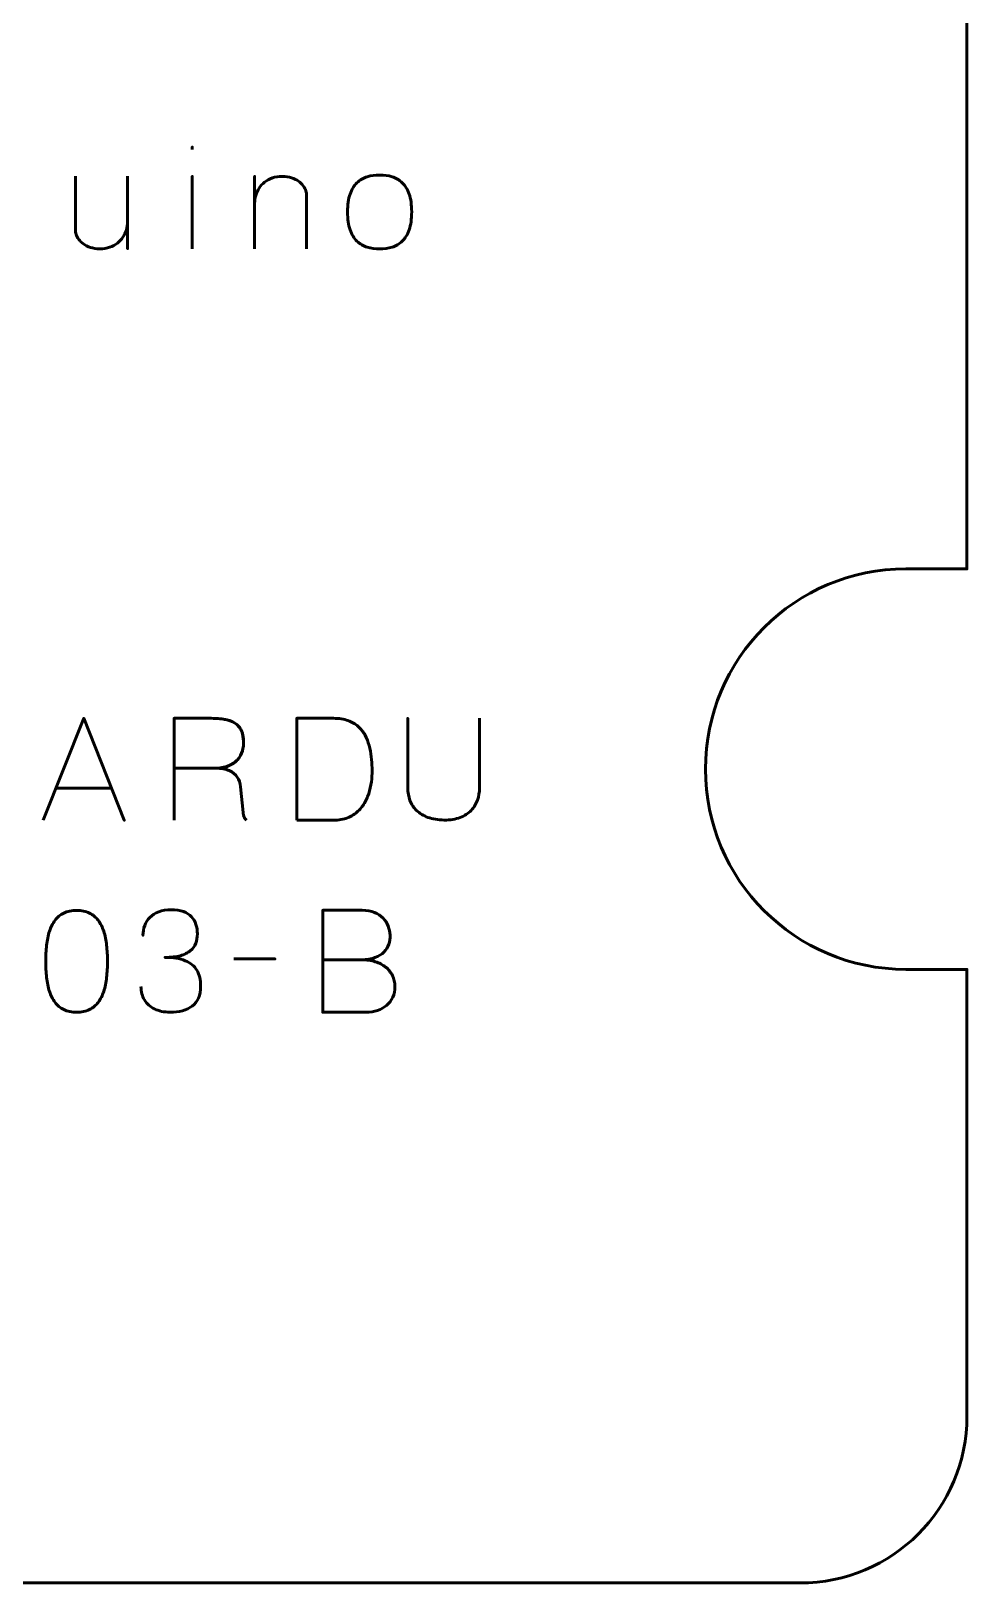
# Model space of a CAD drawing. Header units: centimetres. Extents: x -13.2 to -7.8, y -19.5 to -0.2.
# Drawn here: x -10.652 to -7.85, y -19.5 to -14.85 of the extents above; entities that cross this region are included whole.
import ezdxf

# ---------------------------------------------------------------- set-up
doc = ezdxf.new("R2010")
doc.units = ezdxf.units.CM
doc.header["$MEASUREMENT"] = 0
doc.layers.add('Layer 1', color=7, linetype='Continuous')

msp = doc.modelspace()

# ---------------------------------------------------------------- linework, layer by layer
at = {"layer": 'Layer 1', "lineweight": 53}
msp.add_open_spline([(-13.15003, -18.99995), (-13.15003, -18.99995), (-13.15003, -17.55), (-13.15003, -17.55), (-13.15003, -17.55), (-13.15003, -17.55), (-12.91251, -17.55), (-12.91251, -17.55), (-12.91251, -17.55), (-12.58119, -17.55), (-12.31251, -17.28131), (-12.31251, -16.95), (-12.31251, -16.95), (-12.31251, -16.61869), (-12.58119, -16.35), (-12.91251, -16.35), (-12.91251, -16.35), (-12.91251, -16.35), (-13.15003, -16.35), (-13.15003, -16.35), (-13.15003, -16.35), (-13.15003, -16.35), (-13.15003, -10.70005), (-13.15003, -10.70005), (-13.15003, -10.70005), (-13.15003, -10.42305), (-12.92694, -10.19995), (-12.64994, -10.19995), (-12.64994, -10.19995), (-12.64994, -10.19995), (-8.35008, -10.19995), (-8.35008, -10.19995), (-8.35008, -10.19995), (-8.07294, -10.19995), (-7.84998, -10.42305), (-7.84998, -10.70005), (-7.84998, -10.70005), (-7.84998, -10.70005), (-7.84998, -10.84998), (-7.84998, -10.84998), (-7.84998, -10.84998), (-7.84998, -10.84998), (-8.20001, -10.84998), (-8.20001, -10.84998), (-8.20001, -10.84998), (-8.20001, -10.84998), (-8.20001, -10.84998), (-8.20001, -10.84998), (-8.20001, -10.84998), (-8.20001, -10.68435), (-8.33434, -10.54998), (-8.5, -10.54998), (-8.5, -10.54998), (-8.66563, -10.54998), (-8.8, -10.68435), (-8.8, -10.84998), (-8.8, -10.84998), (-8.8, -10.84998), (-8.8, -11.28878), (-8.8, -11.28878), (-8.8, -11.28878), (-9.02646, -11.37459), (-9.18751, -11.59351), (-9.18751, -11.85), (-9.18751, -11.85), (-9.18751, -12.18131), (-8.91883, -12.45), (-8.58751, -12.45), (-8.58751, -12.45), (-8.58751, -12.45), (-7.84998, -12.45), (-7.84998, -12.45), (-7.84998, -12.45), (-7.84998, -12.45), (-7.84998, -16.4615), (-7.84998, -16.4615), (-7.84998, -16.4615), (-7.84998, -16.4615), (-8.03301, -16.4615), (-8.03301, -16.4615), (-8.03301, -16.4615), (-8.36433, -16.4615), (-8.63301, -16.73019), (-8.63301, -17.0615), (-8.63301, -17.0615), (-8.63301, -17.39281), (-8.36433, -17.6615), (-8.03301, -17.6615), (-8.03301, -17.6615), (-8.03301, -17.6615), (-7.84998, -17.6615), (-7.84998, -17.6615), (-7.84998, -17.6615), (-7.84998, -17.6615), (-7.84998, -18.99995), (-7.84998, -18.99995), (-7.84998, -18.99995), (-7.84998, -19.27695), (-8.07294, -19.50005), (-8.35008, -19.50005), (-8.35008, -19.50005), (-8.35008, -19.50005), (-12.64994, -19.50005), (-12.64994, -19.50005), (-12.64994, -19.50005), (-12.92694, -19.50005), (-13.15003, -19.27695), (-13.15003, -18.99995)], degree=3, knots=[0, 0, 0, 0, 0.037037, 0.037037, 0.037037, 0.037037, 0.0740741, 0.0740741, 0.0740741, 0.0740741, 0.1111111, 0.1111111, 0.1111111, 0.1111111, 0.1481481, 0.1481481, 0.1481481, 0.1481481, 0.1851852, 0.1851852, 0.1851852, 0.1851852, 0.2222222, 0.2222222, 0.2222222, 0.2222222, 0.2592593, 0.2592593, 0.2592593, 0.2592593, 0.2962963, 0.2962963, 0.2962963, 0.2962963, 0.3333333, 0.3333333, 0.3333333, 0.3333333, 0.3703704, 0.3703704, 0.3703704, 0.3703704, 0.4074074, 0.4074074, 0.4074074, 0.4074074, 0.4444444, 0.4444444, 0.4444444, 0.4444444, 0.4814815, 0.4814815, 0.4814815, 0.4814815, 0.5185185, 0.5185185, 0.5185185, 0.5185185, 0.5555556, 0.5555556, 0.5555556, 0.5555556, 0.5925926, 0.5925926, 0.5925926, 0.5925926, 0.6296296, 0.6296296, 0.6296296, 0.6296296, 0.6666667, 0.6666667, 0.6666667, 0.6666667, 0.7037037, 0.7037037, 0.7037037, 0.7037037, 0.7407407, 0.7407407, 0.7407407, 0.7407407, 0.7777778, 0.7777778, 0.7777778, 0.7777778, 0.8148148, 0.8148148, 0.8148148, 0.8148148, 0.8518519, 0.8518519, 0.8518519, 0.8518519, 0.8888889, 0.8888889, 0.8888889, 0.8888889, 0.9259259, 0.9259259, 0.9259259, 0.9259259, 0.962963, 0.962963, 0.962963, 0.962963, 1, 1, 1, 1], dxfattribs=at)
at = {"layer": 'Layer 1', "color": 30, "lineweight": 53}
for points, knots in [([(-10.16961, -15.20484), (-10.16961, -15.20484), (-10.16961, -15.19722), (-10.16961, -15.19722), (-10.16961, -15.19722), (-10.16961, -15.19722), (-10.16961, -15.20484), (-10.16961, -15.20484)], [0, 0, 0, 0, 0.5, 0.5, 0.5, 0.5, 1, 1, 1, 1]), ([(-10.5197, -15.28485), (-10.5197, -15.28492), (-10.5197, -15.28696), (-10.5197, -15.29098), (-10.5197, -15.29098), (-10.5197, -15.295), (-10.5197, -15.30044), (-10.5197, -15.30728), (-10.5197, -15.30728), (-10.5197, -15.3142), (-10.5197, -15.32203), (-10.5197, -15.33078), (-10.5197, -15.33078), (-10.5197, -15.33945), (-10.5197, -15.34863), (-10.5197, -15.35815), (-10.5197, -15.35815), (-10.5197, -15.36775), (-10.5197, -15.3772), (-10.5197, -15.38651), (-10.5197, -15.38651), (-10.5197, -15.3959), (-10.5197, -15.40465), (-10.5197, -15.41269), (-10.5197, -15.41269), (-10.5197, -15.4208), (-10.5197, -15.42779), (-10.5197, -15.43365), (-10.5197, -15.43365), (-10.5197, -15.43943), (-10.5197, -15.44359), (-10.5197, -15.44613), (-10.5197, -15.44613), (-10.5197, -15.45008), (-10.51892, -15.45453), (-10.51723, -15.4594), (-10.51723, -15.4594), (-10.51561, -15.46434), (-10.513, -15.46928), (-10.5094, -15.47421), (-10.5094, -15.47421), (-10.5058, -15.47922), (-10.50122, -15.48381), (-10.4955, -15.48804), (-10.4955, -15.48804), (-10.48971, -15.49228), (-10.4828, -15.49566), (-10.47476, -15.49827), (-10.47476, -15.49827), (-10.46664, -15.50088), (-10.45719, -15.5023), (-10.44646, -15.50244), (-10.44646, -15.50244), (-10.4356, -15.50244), (-10.42579, -15.50096), (-10.41704, -15.49799), (-10.41704, -15.49799), (-10.40822, -15.49496), (-10.40053, -15.4908), (-10.39383, -15.4855), (-10.39383, -15.4855), (-10.3872, -15.48021), (-10.38162, -15.47414), (-10.37711, -15.46723), (-10.37711, -15.46723), (-10.37259, -15.46039), (-10.36921, -15.45312), (-10.36695, -15.44536), (-10.36695, -15.44536), (-10.36462, -15.43767), (-10.36349, -15.42984), (-10.36349, -15.422), (-10.36349, -15.422), (-10.36349, -15.42984), (-10.36462, -15.43767), (-10.36695, -15.44536), (-10.36695, -15.44536), (-10.36921, -15.45312), (-10.37259, -15.46039), (-10.37711, -15.46723), (-10.37711, -15.46723), (-10.38162, -15.47414), (-10.3872, -15.48021), (-10.39383, -15.4855), (-10.39383, -15.4855), (-10.40053, -15.4908), (-10.40822, -15.49496), (-10.41704, -15.49799), (-10.41704, -15.49799), (-10.42579, -15.50096), (-10.4356, -15.50244), (-10.44646, -15.50244), (-10.44646, -15.50244), (-10.45719, -15.5023), (-10.46664, -15.50088), (-10.47476, -15.49827), (-10.47476, -15.49827), (-10.4828, -15.49566), (-10.48971, -15.49228), (-10.4955, -15.48804), (-10.4955, -15.48804), (-10.50122, -15.48381), (-10.5058, -15.47922), (-10.5094, -15.47421), (-10.5094, -15.47421), (-10.513, -15.46928), (-10.51561, -15.46434), (-10.51723, -15.4594), (-10.51723, -15.4594), (-10.51892, -15.45453), (-10.5197, -15.45008), (-10.5197, -15.44613), (-10.5197, -15.44613), (-10.5197, -15.44359), (-10.5197, -15.43943), (-10.5197, -15.43365), (-10.5197, -15.43365), (-10.5197, -15.42779), (-10.5197, -15.4208), (-10.5197, -15.41269), (-10.5197, -15.41269), (-10.5197, -15.40465), (-10.5197, -15.3959), (-10.5197, -15.38651), (-10.5197, -15.38651), (-10.5197, -15.3772), (-10.5197, -15.36775), (-10.5197, -15.35815), (-10.5197, -15.35815), (-10.5197, -15.34863), (-10.5197, -15.33945), (-10.5197, -15.33078), (-10.5197, -15.33078), (-10.5197, -15.32203), (-10.5197, -15.3142), (-10.5197, -15.30728), (-10.5197, -15.30728), (-10.5197, -15.30044), (-10.5197, -15.295), (-10.5197, -15.29098), (-10.5197, -15.29098), (-10.5197, -15.28696), (-10.5197, -15.28492), (-10.5197, -15.28485)], [0, 0, 0, 0, 0.0277778, 0.0277778, 0.0277778, 0.0277778, 0.0555556, 0.0555556, 0.0555556, 0.0555556, 0.0833333, 0.0833333, 0.0833333, 0.0833333, 0.1111111, 0.1111111, 0.1111111, 0.1111111, 0.1388889, 0.1388889, 0.1388889, 0.1388889, 0.1666667, 0.1666667, 0.1666667, 0.1666667, 0.1944444, 0.1944444, 0.1944444, 0.1944444, 0.2222222, 0.2222222, 0.2222222, 0.2222222, 0.25, 0.25, 0.25, 0.25, 0.2777778, 0.2777778, 0.2777778, 0.2777778, 0.3055556, 0.3055556, 0.3055556, 0.3055556, 0.3333333, 0.3333333, 0.3333333, 0.3333333, 0.3611111, 0.3611111, 0.3611111, 0.3611111, 0.3888889, 0.3888889, 0.3888889, 0.3888889, 0.4166667, 0.4166667, 0.4166667, 0.4166667, 0.4444444, 0.4444444, 0.4444444, 0.4444444, 0.4722222, 0.4722222, 0.4722222, 0.4722222, 0.5, 0.5, 0.5, 0.5, 0.5277778, 0.5277778, 0.5277778, 0.5277778, 0.5555556, 0.5555556, 0.5555556, 0.5555556, 0.5833333, 0.5833333, 0.5833333, 0.5833333, 0.6111111, 0.6111111, 0.6111111, 0.6111111, 0.6388889, 0.6388889, 0.6388889, 0.6388889, 0.6666667, 0.6666667, 0.6666667, 0.6666667, 0.6944444, 0.6944444, 0.6944444, 0.6944444, 0.7222222, 0.7222222, 0.7222222, 0.7222222, 0.75, 0.75, 0.75, 0.75, 0.7777778, 0.7777778, 0.7777778, 0.7777778, 0.8055556, 0.8055556, 0.8055556, 0.8055556, 0.8333333, 0.8333333, 0.8333333, 0.8333333, 0.8611111, 0.8611111, 0.8611111, 0.8611111, 0.8888889, 0.8888889, 0.8888889, 0.8888889, 0.9166667, 0.9166667, 0.9166667, 0.9166667, 0.9444444, 0.9444444, 0.9444444, 0.9444444, 0.9722222, 0.9722222, 0.9722222, 0.9722222, 1, 1, 1, 1]), ([(-10.36349, -15.28485), (-10.36349, -15.28485), (-10.36349, -15.50244), (-10.36349, -15.50244), (-10.36349, -15.50244), (-10.36349, -15.50244), (-10.36349, -15.28485), (-10.36349, -15.28485)], [0, 0, 0, 0, 0.5, 0.5, 0.5, 0.5, 1, 1, 1, 1]), ([(-10.16961, -15.50244), (-10.16961, -15.50244), (-10.16961, -15.28527), (-10.16961, -15.28527), (-10.16961, -15.28527), (-10.16961, -15.28534), (-10.16961, -15.28788), (-10.16961, -15.29275), (-10.16961, -15.29275), (-10.16961, -15.29762), (-10.16961, -15.30432), (-10.16961, -15.31278), (-10.16961, -15.31278), (-10.16961, -15.32125), (-10.16961, -15.33092), (-10.16961, -15.34178), (-10.16961, -15.34178), (-10.16961, -15.35265), (-10.16961, -15.36408), (-10.16961, -15.37614), (-10.16961, -15.37614), (-10.16961, -15.38814), (-10.16961, -15.4002), (-10.16961, -15.4122), (-10.16961, -15.4122), (-10.16961, -15.42426), (-10.16961, -15.43569), (-10.16961, -15.44649), (-10.16961, -15.44649), (-10.16961, -15.45735), (-10.16961, -15.46695), (-10.16961, -15.47534), (-10.16961, -15.47534), (-10.16961, -15.48381), (-10.16961, -15.49037), (-10.16961, -15.49524), (-10.16961, -15.49524), (-10.16961, -15.50004), (-10.16961, -15.50244), (-10.16961, -15.50244)], [0, 0, 0, 0, 0.1, 0.1, 0.1, 0.1, 0.2, 0.2, 0.2, 0.2, 0.3, 0.3, 0.3, 0.3, 0.4, 0.4, 0.4, 0.4, 0.5, 0.5, 0.5, 0.5, 0.6, 0.6, 0.6, 0.6, 0.7, 0.7, 0.7, 0.7, 0.8, 0.8, 0.8, 0.8, 0.9, 0.9, 0.9, 0.9, 1, 1, 1, 1]), ([(-9.82714, -15.50286), (-9.82714, -15.50279), (-9.82714, -15.50074), (-9.82714, -15.49672), (-9.82714, -15.49672), (-9.82714, -15.49277), (-9.82714, -15.48734), (-9.82714, -15.48049), (-9.82714, -15.48049), (-9.82714, -15.47358), (-9.82714, -15.46582), (-9.82714, -15.45707), (-9.82714, -15.45707), (-9.82714, -15.44839), (-9.82714, -15.43929), (-9.82714, -15.42969), (-9.82714, -15.42969), (-9.82714, -15.42017), (-9.82714, -15.41079), (-9.82714, -15.40147), (-9.82714, -15.40147), (-9.82714, -15.39216), (-9.82714, -15.38341), (-9.82714, -15.37537), (-9.82714, -15.37537), (-9.82714, -15.36725), (-9.82714, -15.36034), (-9.82714, -15.35448), (-9.82714, -15.35448), (-9.82714, -15.3487), (-9.82714, -15.34453), (-9.82714, -15.34199), (-9.82714, -15.34199), (-9.82714, -15.33804), (-9.82791, -15.3336), (-9.8296, -15.32873), (-9.8296, -15.32873), (-9.83123, -15.32379), (-9.83384, -15.31885), (-9.83744, -15.31391), (-9.83744, -15.31391), (-9.84103, -15.3089), (-9.84562, -15.30432), (-9.85134, -15.30008), (-9.85134, -15.30008), (-9.85712, -15.29585), (-9.86404, -15.29246), (-9.87208, -15.28985), (-9.87208, -15.28985), (-9.88019, -15.28724), (-9.88965, -15.28583), (-9.90037, -15.28569), (-9.90037, -15.28569), (-9.91124, -15.28569), (-9.92104, -15.28717), (-9.92979, -15.29014), (-9.92979, -15.29014), (-9.93854, -15.29317), (-9.94623, -15.29733), (-9.95286, -15.30262), (-9.95286, -15.30262), (-9.9595, -15.30792), (-9.965, -15.31398), (-9.96944, -15.3209), (-9.96944, -15.3209), (-9.97396, -15.32774), (-9.97728, -15.33501), (-9.97953, -15.34277), (-9.97953, -15.34277), (-9.98179, -15.35046), (-9.98292, -15.35829), (-9.98292, -15.36612), (-9.98292, -15.36612), (-9.98292, -15.35829), (-9.98179, -15.35046), (-9.97953, -15.34277), (-9.97953, -15.34277), (-9.97728, -15.33501), (-9.97396, -15.32774), (-9.96944, -15.3209), (-9.96944, -15.3209), (-9.965, -15.31398), (-9.9595, -15.30792), (-9.95286, -15.30262), (-9.95286, -15.30262), (-9.94623, -15.29733), (-9.93854, -15.29317), (-9.92979, -15.29014), (-9.92979, -15.29014), (-9.92104, -15.28717), (-9.91124, -15.28569), (-9.90037, -15.28569), (-9.90037, -15.28569), (-9.88965, -15.28583), (-9.88019, -15.28724), (-9.87208, -15.28985), (-9.87208, -15.28985), (-9.86404, -15.29246), (-9.85712, -15.29585), (-9.85134, -15.30008), (-9.85134, -15.30008), (-9.84562, -15.30432), (-9.84103, -15.3089), (-9.83744, -15.31391), (-9.83744, -15.31391), (-9.83384, -15.31885), (-9.83123, -15.32379), (-9.8296, -15.32873), (-9.8296, -15.32873), (-9.82791, -15.3336), (-9.82714, -15.33804), (-9.82714, -15.34199), (-9.82714, -15.34199), (-9.82714, -15.34453), (-9.82714, -15.3487), (-9.82714, -15.35448), (-9.82714, -15.35448), (-9.82714, -15.36034), (-9.82714, -15.36725), (-9.82714, -15.37537), (-9.82714, -15.37537), (-9.82714, -15.38341), (-9.82714, -15.39216), (-9.82714, -15.40147), (-9.82714, -15.40147), (-9.82714, -15.41079), (-9.82714, -15.42017), (-9.82714, -15.42969), (-9.82714, -15.42969), (-9.82714, -15.43929), (-9.82714, -15.44839), (-9.82714, -15.45707), (-9.82714, -15.45707), (-9.82714, -15.46582), (-9.82714, -15.47358), (-9.82714, -15.48049), (-9.82714, -15.48049), (-9.82714, -15.48734), (-9.82714, -15.49277), (-9.82714, -15.49672), (-9.82714, -15.49672), (-9.82714, -15.50074), (-9.82714, -15.50279), (-9.82714, -15.50286)], [0, 0, 0, 0, 0.0277778, 0.0277778, 0.0277778, 0.0277778, 0.0555556, 0.0555556, 0.0555556, 0.0555556, 0.0833333, 0.0833333, 0.0833333, 0.0833333, 0.1111111, 0.1111111, 0.1111111, 0.1111111, 0.1388889, 0.1388889, 0.1388889, 0.1388889, 0.1666667, 0.1666667, 0.1666667, 0.1666667, 0.1944444, 0.1944444, 0.1944444, 0.1944444, 0.2222222, 0.2222222, 0.2222222, 0.2222222, 0.25, 0.25, 0.25, 0.25, 0.2777778, 0.2777778, 0.2777778, 0.2777778, 0.3055556, 0.3055556, 0.3055556, 0.3055556, 0.3333333, 0.3333333, 0.3333333, 0.3333333, 0.3611111, 0.3611111, 0.3611111, 0.3611111, 0.3888889, 0.3888889, 0.3888889, 0.3888889, 0.4166667, 0.4166667, 0.4166667, 0.4166667, 0.4444444, 0.4444444, 0.4444444, 0.4444444, 0.4722222, 0.4722222, 0.4722222, 0.4722222, 0.5, 0.5, 0.5, 0.5, 0.5277778, 0.5277778, 0.5277778, 0.5277778, 0.5555556, 0.5555556, 0.5555556, 0.5555556, 0.5833333, 0.5833333, 0.5833333, 0.5833333, 0.6111111, 0.6111111, 0.6111111, 0.6111111, 0.6388889, 0.6388889, 0.6388889, 0.6388889, 0.6666667, 0.6666667, 0.6666667, 0.6666667, 0.6944444, 0.6944444, 0.6944444, 0.6944444, 0.7222222, 0.7222222, 0.7222222, 0.7222222, 0.75, 0.75, 0.75, 0.75, 0.7777778, 0.7777778, 0.7777778, 0.7777778, 0.8055556, 0.8055556, 0.8055556, 0.8055556, 0.8333333, 0.8333333, 0.8333333, 0.8333333, 0.8611111, 0.8611111, 0.8611111, 0.8611111, 0.8888889, 0.8888889, 0.8888889, 0.8888889, 0.9166667, 0.9166667, 0.9166667, 0.9166667, 0.9444444, 0.9444444, 0.9444444, 0.9444444, 0.9722222, 0.9722222, 0.9722222, 0.9722222, 1, 1, 1, 1]), ([(-9.98292, -15.50286), (-9.98292, -15.50286), (-9.98292, -15.28569), (-9.98292, -15.28569), (-9.98292, -15.28569), (-9.98292, -15.28569), (-9.98292, -15.50286), (-9.98292, -15.50286)], [0, 0, 0, 0, 0.5, 0.5, 0.5, 0.5, 1, 1, 1, 1]), ([(-9.60869, -15.50286), (-9.59536, -15.50293), (-9.58294, -15.50124), (-9.57137, -15.49764), (-9.57137, -15.49764), (-9.5598, -15.49404), (-9.54957, -15.48804), (-9.54082, -15.47965), (-9.54082, -15.47965), (-9.532, -15.47125), (-9.52516, -15.45989), (-9.52015, -15.4455), (-9.52015, -15.4455), (-9.51521, -15.43118), (-9.51267, -15.41333), (-9.5126, -15.39195), (-9.5126, -15.39195), (-9.51267, -15.37064), (-9.51521, -15.35286), (-9.52015, -15.33861), (-9.52015, -15.33861), (-9.52516, -15.32436), (-9.532, -15.313), (-9.54082, -15.3046), (-9.54082, -15.3046), (-9.54957, -15.29627), (-9.5598, -15.29028), (-9.57137, -15.28668), (-9.57137, -15.28668), (-9.58294, -15.28308), (-9.59536, -15.28139), (-9.60869, -15.28146), (-9.60869, -15.28146), (-9.62189, -15.28139), (-9.63431, -15.28308), (-9.64588, -15.28668), (-9.64588, -15.28668), (-9.65745, -15.29028), (-9.66761, -15.29627), (-9.67643, -15.3046), (-9.67643, -15.3046), (-9.68525, -15.313), (-9.69216, -15.32436), (-9.69717, -15.33861), (-9.69717, -15.33861), (-9.70218, -15.35286), (-9.70472, -15.37064), (-9.70479, -15.39195), (-9.70479, -15.39195), (-9.70472, -15.41333), (-9.70218, -15.43118), (-9.69717, -15.4455), (-9.69717, -15.4455), (-9.69216, -15.45989), (-9.68525, -15.47125), (-9.67643, -15.47965), (-9.67643, -15.47965), (-9.66761, -15.48804), (-9.65745, -15.49404), (-9.64588, -15.49764), (-9.64588, -15.49764), (-9.63431, -15.50124), (-9.62189, -15.50293), (-9.60869, -15.50286)], [0, 0, 0, 0, 0.0625, 0.0625, 0.0625, 0.0625, 0.125, 0.125, 0.125, 0.125, 0.1875, 0.1875, 0.1875, 0.1875, 0.25, 0.25, 0.25, 0.25, 0.3125, 0.3125, 0.3125, 0.3125, 0.375, 0.375, 0.375, 0.375, 0.4375, 0.4375, 0.4375, 0.4375, 0.5, 0.5, 0.5, 0.5, 0.5625, 0.5625, 0.5625, 0.5625, 0.625, 0.625, 0.625, 0.625, 0.6875, 0.6875, 0.6875, 0.6875, 0.75, 0.75, 0.75, 0.75, 0.8125, 0.8125, 0.8125, 0.8125, 0.875, 0.875, 0.875, 0.875, 0.9375, 0.9375, 0.9375, 0.9375, 1, 1, 1, 1]), ([(-9.60869, -15.50286), (-9.59536, -15.50293), (-9.58294, -15.50124), (-9.57137, -15.49764), (-9.57137, -15.49764), (-9.5598, -15.49404), (-9.54957, -15.48804), (-9.54082, -15.47965), (-9.54082, -15.47965), (-9.532, -15.47125), (-9.52516, -15.45989), (-9.52015, -15.4455), (-9.52015, -15.4455), (-9.51521, -15.43118), (-9.51267, -15.41333), (-9.5126, -15.39195), (-9.5126, -15.39195), (-9.51267, -15.37064), (-9.51521, -15.35286), (-9.52015, -15.33861), (-9.52015, -15.33861), (-9.52516, -15.32436), (-9.532, -15.313), (-9.54082, -15.3046), (-9.54082, -15.3046), (-9.54957, -15.29627), (-9.5598, -15.29028), (-9.57137, -15.28668), (-9.57137, -15.28668), (-9.58294, -15.28308), (-9.59536, -15.28139), (-9.60869, -15.28146), (-9.60869, -15.28146), (-9.62189, -15.28139), (-9.63431, -15.28308), (-9.64588, -15.28668), (-9.64588, -15.28668), (-9.65745, -15.29028), (-9.66761, -15.29627), (-9.67643, -15.3046), (-9.67643, -15.3046), (-9.68525, -15.313), (-9.69216, -15.32436), (-9.69717, -15.33861), (-9.69717, -15.33861), (-9.70218, -15.35286), (-9.70472, -15.37064), (-9.70479, -15.39195), (-9.70479, -15.39195), (-9.70472, -15.41333), (-9.70218, -15.43118), (-9.69717, -15.4455), (-9.69717, -15.4455), (-9.69216, -15.45989), (-9.68525, -15.47125), (-9.67643, -15.47965), (-9.67643, -15.47965), (-9.66761, -15.48804), (-9.65745, -15.49404), (-9.64588, -15.49764), (-9.64588, -15.49764), (-9.63431, -15.50124), (-9.62189, -15.50293), (-9.60869, -15.50286)], [0, 0, 0, 0, 0.0625, 0.0625, 0.0625, 0.0625, 0.125, 0.125, 0.125, 0.125, 0.1875, 0.1875, 0.1875, 0.1875, 0.25, 0.25, 0.25, 0.25, 0.3125, 0.3125, 0.3125, 0.3125, 0.375, 0.375, 0.375, 0.375, 0.4375, 0.4375, 0.4375, 0.4375, 0.5, 0.5, 0.5, 0.5, 0.5625, 0.5625, 0.5625, 0.5625, 0.625, 0.625, 0.625, 0.625, 0.6875, 0.6875, 0.6875, 0.6875, 0.75, 0.75, 0.75, 0.75, 0.8125, 0.8125, 0.8125, 0.8125, 0.875, 0.875, 0.875, 0.875, 0.9375, 0.9375, 0.9375, 0.9375, 1, 1, 1, 1]), ([(-10.6156, -17.21453), (-10.6156, -17.21453), (-10.49453, -16.90931), (-10.49453, -16.90931), (-10.49453, -16.90931), (-10.49453, -16.90931), (-10.37303, -17.21453), (-10.37303, -17.21453), (-10.37303, -17.21453), (-10.37303, -17.21453), (-10.49453, -16.90931), (-10.49453, -16.90931), (-10.49453, -16.90931), (-10.49453, -16.90931), (-10.6156, -17.21453), (-10.6156, -17.21453)], [0, 0, 0, 0, 0.25, 0.25, 0.25, 0.25, 0.5, 0.5, 0.5, 0.5, 0.75, 0.75, 0.75, 0.75, 1, 1, 1, 1]), ([(-10.22402, -17.21453), (-10.22402, -17.21453), (-10.22402, -16.90931), (-10.22402, -16.90931), (-10.22402, -16.90931), (-10.22402, -16.90931), (-10.11268, -16.90931), (-10.11268, -16.90931), (-10.11268, -16.90931), (-10.09716, -16.90931), (-10.0839, -16.91037), (-10.07296, -16.91241), (-10.07296, -16.91241), (-10.06196, -16.91446), (-10.05285, -16.91742), (-10.04566, -16.9213), (-10.04566, -16.9213), (-10.03846, -16.92518), (-10.03282, -16.92991), (-10.02865, -16.93548), (-10.02865, -16.93548), (-10.02442, -16.94099), (-10.02146, -16.94727), (-10.01955, -16.95425), (-10.01955, -16.95425), (-10.01765, -16.96124), (-10.01652, -16.96879), (-10.01617, -16.97704), (-10.01617, -16.97704), (-10.01567, -16.98741), (-10.0168, -16.99743), (-10.01948, -17.0071), (-10.01948, -17.0071), (-10.02223, -17.01683), (-10.02696, -17.02551), (-10.03366, -17.03327), (-10.03366, -17.03327), (-10.04044, -17.04104), (-10.04954, -17.04717), (-10.06111, -17.05176), (-10.06111, -17.05176), (-10.07268, -17.05628), (-10.087, -17.05867), (-10.10422, -17.05874), (-10.10422, -17.05874), (-10.10422, -17.05874), (-10.22402, -17.05874), (-10.22402, -17.05874), (-10.22402, -17.05874), (-10.22402, -17.05874), (-10.10422, -17.05874), (-10.10422, -17.05874), (-10.10422, -17.05874), (-10.08736, -17.05867), (-10.07317, -17.05628), (-10.06167, -17.05176), (-10.06167, -17.05176), (-10.05017, -17.04717), (-10.041, -17.04104), (-10.03416, -17.03327), (-10.03416, -17.03327), (-10.02731, -17.02551), (-10.02252, -17.01683), (-10.01969, -17.0071), (-10.01969, -17.0071), (-10.01687, -16.99743), (-10.01567, -16.98741), (-10.01617, -16.97704), (-10.01617, -16.97704), (-10.01659, -16.96674), (-10.01835, -16.95743), (-10.02146, -16.9491), (-10.02146, -16.9491), (-10.02449, -16.94085), (-10.02957, -16.93372), (-10.03663, -16.92779), (-10.03663, -16.92779), (-10.04368, -16.92187), (-10.05342, -16.91728), (-10.06577, -16.91411), (-10.06577, -16.91411), (-10.07811, -16.91093), (-10.09378, -16.90931), (-10.11268, -16.90931), (-10.11268, -16.90931), (-10.11268, -16.90931), (-10.22402, -16.90931), (-10.22402, -16.90931), (-10.22402, -16.90931), (-10.22402, -16.90931), (-10.22402, -17.21453), (-10.22402, -17.21453)], [0, 0, 0, 0, 0.0434783, 0.0434783, 0.0434783, 0.0434783, 0.0869565, 0.0869565, 0.0869565, 0.0869565, 0.1304348, 0.1304348, 0.1304348, 0.1304348, 0.173913, 0.173913, 0.173913, 0.173913, 0.2173913, 0.2173913, 0.2173913, 0.2173913, 0.2608696, 0.2608696, 0.2608696, 0.2608696, 0.3043478, 0.3043478, 0.3043478, 0.3043478, 0.3478261, 0.3478261, 0.3478261, 0.3478261, 0.3913043, 0.3913043, 0.3913043, 0.3913043, 0.4347826, 0.4347826, 0.4347826, 0.4347826, 0.4782609, 0.4782609, 0.4782609, 0.4782609, 0.5217391, 0.5217391, 0.5217391, 0.5217391, 0.5652174, 0.5652174, 0.5652174, 0.5652174, 0.6086957, 0.6086957, 0.6086957, 0.6086957, 0.6521739, 0.6521739, 0.6521739, 0.6521739, 0.6956522, 0.6956522, 0.6956522, 0.6956522, 0.7391304, 0.7391304, 0.7391304, 0.7391304, 0.7826087, 0.7826087, 0.7826087, 0.7826087, 0.826087, 0.826087, 0.826087, 0.826087, 0.8695652, 0.8695652, 0.8695652, 0.8695652, 0.9130435, 0.9130435, 0.9130435, 0.9130435, 0.9565217, 0.9565217, 0.9565217, 0.9565217, 1, 1, 1, 1]), ([(-9.85699, -17.21453), (-9.85699, -17.21453), (-9.85699, -16.90931), (-9.85699, -16.90931), (-9.85699, -16.90931), (-9.85699, -16.90931), (-9.74692, -16.90931), (-9.74692, -16.90931), (-9.74692, -16.90931), (-9.7302, -16.90938), (-9.71574, -16.91157), (-9.70353, -16.91587), (-9.70353, -16.91587), (-9.6914, -16.92017), (-9.6811, -16.9261), (-9.67277, -16.93358), (-9.67277, -16.93358), (-9.66438, -16.94113), (-9.6576, -16.94981), (-9.65231, -16.95954), (-9.65231, -16.95954), (-9.64702, -16.96935), (-9.64293, -16.97979), (-9.64003, -16.99087), (-9.64003, -16.99087), (-9.63714, -17.00188), (-9.6351, -17.0131), (-9.63383, -17.02445), (-9.63383, -17.02445), (-9.63256, -17.03581), (-9.63171, -17.04682), (-9.63136, -17.05747), (-9.63136, -17.05747), (-9.63086, -17.06813), (-9.63121, -17.07935), (-9.63234, -17.09113), (-9.63234, -17.09113), (-9.63347, -17.10291), (-9.63559, -17.11469), (-9.63876, -17.12641), (-9.63876, -17.12641), (-9.64187, -17.13812), (-9.64631, -17.14927), (-9.65203, -17.15978), (-9.65203, -17.15978), (-9.65767, -17.17036), (-9.66487, -17.17975), (-9.67348, -17.18793), (-9.67348, -17.18793), (-9.68216, -17.19612), (-9.69253, -17.20261), (-9.70466, -17.20733), (-9.70466, -17.20733), (-9.7168, -17.21206), (-9.73091, -17.21446), (-9.74692, -17.21453), (-9.74692, -17.21453), (-9.74692, -17.21453), (-9.85699, -17.21453), (-9.85699, -17.21453)], [0, 0, 0, 0, 0.0666667, 0.0666667, 0.0666667, 0.0666667, 0.1333333, 0.1333333, 0.1333333, 0.1333333, 0.2, 0.2, 0.2, 0.2, 0.2666667, 0.2666667, 0.2666667, 0.2666667, 0.3333333, 0.3333333, 0.3333333, 0.3333333, 0.4, 0.4, 0.4, 0.4, 0.4666667, 0.4666667, 0.4666667, 0.4666667, 0.5333333, 0.5333333, 0.5333333, 0.5333333, 0.6, 0.6, 0.6, 0.6, 0.6666667, 0.6666667, 0.6666667, 0.6666667, 0.7333333, 0.7333333, 0.7333333, 0.7333333, 0.8, 0.8, 0.8, 0.8, 0.8666667, 0.8666667, 0.8666667, 0.8666667, 0.9333333, 0.9333333, 0.9333333, 0.9333333, 1, 1, 1, 1]), ([(-9.85699, -17.21453), (-9.85699, -17.21453), (-9.85699, -16.90931), (-9.85699, -16.90931), (-9.85699, -16.90931), (-9.85699, -16.90931), (-9.74692, -16.90931), (-9.74692, -16.90931), (-9.74692, -16.90931), (-9.7302, -16.90938), (-9.71574, -16.91157), (-9.70353, -16.91587), (-9.70353, -16.91587), (-9.6914, -16.92017), (-9.6811, -16.9261), (-9.67277, -16.93358), (-9.67277, -16.93358), (-9.66438, -16.94113), (-9.6576, -16.94981), (-9.65231, -16.95954), (-9.65231, -16.95954), (-9.64702, -16.96935), (-9.64293, -16.97979), (-9.64003, -16.99087), (-9.64003, -16.99087), (-9.63714, -17.00188), (-9.6351, -17.0131), (-9.63383, -17.02445), (-9.63383, -17.02445), (-9.63256, -17.03581), (-9.63171, -17.04682), (-9.63136, -17.05747), (-9.63136, -17.05747), (-9.63086, -17.06813), (-9.63121, -17.07935), (-9.63234, -17.09113), (-9.63234, -17.09113), (-9.63347, -17.10291), (-9.63559, -17.11469), (-9.63876, -17.12641), (-9.63876, -17.12641), (-9.64187, -17.13812), (-9.64631, -17.14927), (-9.65203, -17.15978), (-9.65203, -17.15978), (-9.65767, -17.17036), (-9.66487, -17.17975), (-9.67348, -17.18793), (-9.67348, -17.18793), (-9.68216, -17.19612), (-9.69253, -17.20261), (-9.70466, -17.20733), (-9.70466, -17.20733), (-9.7168, -17.21206), (-9.73091, -17.21446), (-9.74692, -17.21453), (-9.74692, -17.21453), (-9.74692, -17.21453), (-9.85699, -17.21453), (-9.85699, -17.21453)], [0, 0, 0, 0, 0.0666667, 0.0666667, 0.0666667, 0.0666667, 0.1333333, 0.1333333, 0.1333333, 0.1333333, 0.2, 0.2, 0.2, 0.2, 0.2666667, 0.2666667, 0.2666667, 0.2666667, 0.3333333, 0.3333333, 0.3333333, 0.3333333, 0.4, 0.4, 0.4, 0.4, 0.4666667, 0.4666667, 0.4666667, 0.4666667, 0.5333333, 0.5333333, 0.5333333, 0.5333333, 0.6, 0.6, 0.6, 0.6, 0.6666667, 0.6666667, 0.6666667, 0.6666667, 0.7333333, 0.7333333, 0.7333333, 0.7333333, 0.8, 0.8, 0.8, 0.8, 0.8666667, 0.8666667, 0.8666667, 0.8666667, 0.9333333, 0.9333333, 0.9333333, 0.9333333, 1, 1, 1, 1]), ([(-9.30962, -16.90889), (-9.30962, -16.90896), (-9.30962, -16.91128), (-9.30962, -16.9158), (-9.30962, -16.9158), (-9.30962, -16.92025), (-9.30962, -16.92645), (-9.30962, -16.93436), (-9.30962, -16.93436), (-9.30962, -16.94226), (-9.30962, -16.95129), (-9.30962, -16.96152), (-9.30962, -16.96152), (-9.30962, -16.97175), (-9.30962, -16.98262), (-9.30962, -16.99419), (-9.30962, -16.99419), (-9.30962, -17.00576), (-9.30962, -17.0174), (-9.30962, -17.02925), (-9.30962, -17.02925), (-9.30962, -17.04104), (-9.30962, -17.05247), (-9.30962, -17.06354), (-9.30962, -17.06354), (-9.30962, -17.07462), (-9.30962, -17.08478), (-9.30962, -17.09402), (-9.30962, -17.09402), (-9.30962, -17.10334), (-9.30962, -17.11117), (-9.30962, -17.11759), (-9.30962, -17.11759), (-9.30962, -17.13043), (-9.3116, -17.14256), (-9.31569, -17.15413), (-9.31569, -17.15413), (-9.31978, -17.16571), (-9.32606, -17.17601), (-9.3346, -17.18504), (-9.3346, -17.18504), (-9.34314, -17.19407), (-9.35407, -17.2012), (-9.36748, -17.20635), (-9.36748, -17.20635), (-9.38088, -17.2115), (-9.39683, -17.21411), (-9.41545, -17.21411), (-9.41545, -17.21411), (-9.43408, -17.21368), (-9.45024, -17.211), (-9.46386, -17.20606), (-9.46386, -17.20606), (-9.47754, -17.20105), (-9.48883, -17.19421), (-9.49779, -17.18553), (-9.49779, -17.18553), (-9.50675, -17.17685), (-9.51338, -17.16669), (-9.51776, -17.15519), (-9.51776, -17.15519), (-9.52206, -17.14362), (-9.52425, -17.13113), (-9.52425, -17.11759), (-9.52425, -17.11759), (-9.52425, -17.11759), (-9.52425, -16.90889), (-9.52425, -16.90889), (-9.52425, -16.90889), (-9.52425, -16.90889), (-9.52425, -17.11759), (-9.52425, -17.11759), (-9.52425, -17.11759), (-9.52425, -17.13113), (-9.52206, -17.14362), (-9.51776, -17.15519), (-9.51776, -17.15519), (-9.51338, -17.16669), (-9.50675, -17.17685), (-9.49779, -17.18553), (-9.49779, -17.18553), (-9.48883, -17.19421), (-9.47754, -17.20105), (-9.46386, -17.20606), (-9.46386, -17.20606), (-9.45024, -17.211), (-9.43408, -17.21368), (-9.41545, -17.21411), (-9.41545, -17.21411), (-9.39683, -17.21411), (-9.38088, -17.2115), (-9.36748, -17.20635), (-9.36748, -17.20635), (-9.35407, -17.2012), (-9.34314, -17.19407), (-9.3346, -17.18504), (-9.3346, -17.18504), (-9.32606, -17.17601), (-9.31978, -17.16571), (-9.31569, -17.15413), (-9.31569, -17.15413), (-9.3116, -17.14256), (-9.30962, -17.13043), (-9.30962, -17.11759), (-9.30962, -17.11759), (-9.30962, -17.11117), (-9.30962, -17.10334), (-9.30962, -17.09402), (-9.30962, -17.09402), (-9.30962, -17.08478), (-9.30962, -17.07462), (-9.30962, -17.06354), (-9.30962, -17.06354), (-9.30962, -17.05247), (-9.30962, -17.04104), (-9.30962, -17.02925), (-9.30962, -17.02925), (-9.30962, -17.0174), (-9.30962, -17.00576), (-9.30962, -16.99419), (-9.30962, -16.99419), (-9.30962, -16.98262), (-9.30962, -16.97175), (-9.30962, -16.96152), (-9.30962, -16.96152), (-9.30962, -16.95129), (-9.30962, -16.94226), (-9.30962, -16.93436), (-9.30962, -16.93436), (-9.30962, -16.92645), (-9.30962, -16.92025), (-9.30962, -16.9158), (-9.30962, -16.9158), (-9.30962, -16.91128), (-9.30962, -16.90896), (-9.30962, -16.90889)], [0, 0, 0, 0, 0.0294118, 0.0294118, 0.0294118, 0.0294118, 0.0588235, 0.0588235, 0.0588235, 0.0588235, 0.0882353, 0.0882353, 0.0882353, 0.0882353, 0.1176471, 0.1176471, 0.1176471, 0.1176471, 0.1470588, 0.1470588, 0.1470588, 0.1470588, 0.1764706, 0.1764706, 0.1764706, 0.1764706, 0.2058824, 0.2058824, 0.2058824, 0.2058824, 0.2352941, 0.2352941, 0.2352941, 0.2352941, 0.2647059, 0.2647059, 0.2647059, 0.2647059, 0.2941176, 0.2941176, 0.2941176, 0.2941176, 0.3235294, 0.3235294, 0.3235294, 0.3235294, 0.3529412, 0.3529412, 0.3529412, 0.3529412, 0.3823529, 0.3823529, 0.3823529, 0.3823529, 0.4117647, 0.4117647, 0.4117647, 0.4117647, 0.4411765, 0.4411765, 0.4411765, 0.4411765, 0.4705882, 0.4705882, 0.4705882, 0.4705882, 0.5, 0.5, 0.5, 0.5, 0.5294118, 0.5294118, 0.5294118, 0.5294118, 0.5588235, 0.5588235, 0.5588235, 0.5588235, 0.5882353, 0.5882353, 0.5882353, 0.5882353, 0.6176471, 0.6176471, 0.6176471, 0.6176471, 0.6470588, 0.6470588, 0.6470588, 0.6470588, 0.6764706, 0.6764706, 0.6764706, 0.6764706, 0.7058824, 0.7058824, 0.7058824, 0.7058824, 0.7352941, 0.7352941, 0.7352941, 0.7352941, 0.7647059, 0.7647059, 0.7647059, 0.7647059, 0.7941176, 0.7941176, 0.7941176, 0.7941176, 0.8235294, 0.8235294, 0.8235294, 0.8235294, 0.8529412, 0.8529412, 0.8529412, 0.8529412, 0.8823529, 0.8823529, 0.8823529, 0.8823529, 0.9117647, 0.9117647, 0.9117647, 0.9117647, 0.9411765, 0.9411765, 0.9411765, 0.9411765, 0.9705882, 0.9705882, 0.9705882, 0.9705882, 1, 1, 1, 1]), ([(-10.00685, -17.21453), (-10.00967, -17.21248), (-10.01179, -17.21001), (-10.01334, -17.20712), (-10.01334, -17.20712), (-10.0149, -17.20423), (-10.01595, -17.20134), (-10.01659, -17.19851), (-10.01659, -17.19851), (-10.01715, -17.19576), (-10.01744, -17.19343), (-10.01744, -17.19167), (-10.01744, -17.19167), (-10.01744, -17.19167), (-10.02506, -17.11462), (-10.02506, -17.11462), (-10.02506, -17.11462), (-10.0259, -17.10355), (-10.02915, -17.09381), (-10.03472, -17.08548), (-10.03472, -17.08548), (-10.04037, -17.07709), (-10.04841, -17.0706), (-10.05899, -17.06587), (-10.05899, -17.06587), (-10.06951, -17.06121), (-10.08263, -17.05882), (-10.09829, -17.05874), (-10.09829, -17.05874), (-10.08263, -17.05882), (-10.06951, -17.06121), (-10.05899, -17.06587), (-10.05899, -17.06587), (-10.04841, -17.0706), (-10.04037, -17.07709), (-10.03472, -17.08548), (-10.03472, -17.08548), (-10.02915, -17.09381), (-10.0259, -17.10355), (-10.02506, -17.11462), (-10.02506, -17.11462), (-10.02506, -17.11462), (-10.01744, -17.19167), (-10.01744, -17.19167), (-10.01744, -17.19167), (-10.01744, -17.19343), (-10.01715, -17.19576), (-10.01659, -17.19851), (-10.01659, -17.19851), (-10.01595, -17.20134), (-10.0149, -17.20423), (-10.01334, -17.20712), (-10.01334, -17.20712), (-10.01179, -17.21001), (-10.00967, -17.21248), (-10.00685, -17.21453)], [0, 0, 0, 0, 0.0714286, 0.0714286, 0.0714286, 0.0714286, 0.1428571, 0.1428571, 0.1428571, 0.1428571, 0.2142857, 0.2142857, 0.2142857, 0.2142857, 0.2857143, 0.2857143, 0.2857143, 0.2857143, 0.3571429, 0.3571429, 0.3571429, 0.3571429, 0.4285714, 0.4285714, 0.4285714, 0.4285714, 0.5, 0.5, 0.5, 0.5, 0.5714286, 0.5714286, 0.5714286, 0.5714286, 0.6428571, 0.6428571, 0.6428571, 0.6428571, 0.7142857, 0.7142857, 0.7142857, 0.7142857, 0.7857143, 0.7857143, 0.7857143, 0.7857143, 0.8571429, 0.8571429, 0.8571429, 0.8571429, 0.9285714, 0.9285714, 0.9285714, 0.9285714, 1, 1, 1, 1]), ([(-10.5775, -17.11843), (-10.5775, -17.11843), (-10.41156, -17.11843), (-10.41156, -17.11843), (-10.41156, -17.11843), (-10.41156, -17.11843), (-10.5775, -17.11843), (-10.5775, -17.11843)], [0, 0, 0, 0, 0.5, 0.5, 0.5, 0.5, 1, 1, 1, 1]), ([(-10.32328, -17.71322), (-10.32321, -17.72846), (-10.31968, -17.74172), (-10.3127, -17.75322), (-10.3127, -17.75322), (-10.30571, -17.76465), (-10.29576, -17.77361), (-10.28278, -17.78003), (-10.28278, -17.78003), (-10.2698, -17.78645), (-10.25421, -17.7897), (-10.23607, -17.78984), (-10.23607, -17.78984), (-10.22246, -17.78984), (-10.21011, -17.78843), (-10.19889, -17.78547), (-10.19889, -17.78547), (-10.18774, -17.7825), (-10.17815, -17.77792), (-10.17003, -17.77164), (-10.17003, -17.77164), (-10.16192, -17.76536), (-10.15571, -17.75724), (-10.15127, -17.74737), (-10.15127, -17.74737), (-10.14689, -17.73742), (-10.14471, -17.72549), (-10.14464, -17.71152), (-10.14464, -17.71152), (-10.14456, -17.6929), (-10.14837, -17.67716), (-10.15592, -17.66439), (-10.15592, -17.66439), (-10.16347, -17.65162), (-10.17519, -17.64203), (-10.19092, -17.63547), (-10.19092, -17.63547), (-10.20665, -17.6289), (-10.22683, -17.62559), (-10.25131, -17.62559), (-10.25131, -17.62559), (-10.23304, -17.62566), (-10.21773, -17.62397), (-10.20524, -17.62051), (-10.20524, -17.62051), (-10.19282, -17.61705), (-10.18288, -17.61218), (-10.1754, -17.60583), (-10.1754, -17.60583), (-10.16792, -17.59955), (-10.16249, -17.59207), (-10.15924, -17.58347), (-10.15924, -17.58347), (-10.15592, -17.57493), (-10.1543, -17.56555), (-10.15437, -17.55532), (-10.15437, -17.55532), (-10.1543, -17.54508), (-10.15571, -17.53563), (-10.15853, -17.52688), (-10.15853, -17.52688), (-10.16129, -17.51813), (-10.1658, -17.51044), (-10.17194, -17.50388), (-10.17194, -17.50388), (-10.17808, -17.49732), (-10.18619, -17.49217), (-10.19614, -17.4885), (-10.19614, -17.4885), (-10.20616, -17.48483), (-10.21837, -17.483), (-10.23269, -17.48293), (-10.23269, -17.48293), (-10.24694, -17.483), (-10.25943, -17.48511), (-10.27001, -17.48921), (-10.27001, -17.48921), (-10.28067, -17.4933), (-10.28941, -17.49887), (-10.29647, -17.506), (-10.29647, -17.506), (-10.30345, -17.51312), (-10.30868, -17.52124), (-10.31213, -17.53041), (-10.31213, -17.53041), (-10.31566, -17.53958), (-10.31735, -17.54932), (-10.31735, -17.55955), (-10.31735, -17.55955), (-10.31735, -17.54932), (-10.31566, -17.53958), (-10.31213, -17.53041), (-10.31213, -17.53041), (-10.30868, -17.52124), (-10.30345, -17.51312), (-10.29647, -17.506), (-10.29647, -17.506), (-10.28941, -17.49887), (-10.28067, -17.4933), (-10.27001, -17.48921), (-10.27001, -17.48921), (-10.25943, -17.48511), (-10.24694, -17.483), (-10.23269, -17.48293), (-10.23269, -17.48293), (-10.21837, -17.483), (-10.20616, -17.48483), (-10.19614, -17.4885), (-10.19614, -17.4885), (-10.18619, -17.49217), (-10.17808, -17.49732), (-10.17194, -17.50388), (-10.17194, -17.50388), (-10.1658, -17.51044), (-10.16129, -17.51813), (-10.15853, -17.52688), (-10.15853, -17.52688), (-10.15571, -17.53563), (-10.1543, -17.54508), (-10.15437, -17.55532), (-10.15437, -17.55532), (-10.1543, -17.56555), (-10.15592, -17.57493), (-10.15924, -17.58347), (-10.15924, -17.58347), (-10.16249, -17.59207), (-10.16792, -17.59955), (-10.1754, -17.60583), (-10.1754, -17.60583), (-10.18288, -17.61218), (-10.19282, -17.61705), (-10.20524, -17.62051), (-10.20524, -17.62051), (-10.21773, -17.62397), (-10.23304, -17.62566), (-10.25131, -17.62559), (-10.25131, -17.62559), (-10.22683, -17.62559), (-10.20665, -17.6289), (-10.19092, -17.63547), (-10.19092, -17.63547), (-10.17519, -17.64203), (-10.16347, -17.65162), (-10.15592, -17.66439), (-10.15592, -17.66439), (-10.14837, -17.67716), (-10.14456, -17.6929), (-10.14464, -17.71152), (-10.14464, -17.71152), (-10.14471, -17.72549), (-10.14689, -17.73742), (-10.15127, -17.74737), (-10.15127, -17.74737), (-10.15571, -17.75724), (-10.16192, -17.76536), (-10.17003, -17.77164), (-10.17003, -17.77164), (-10.17815, -17.77792), (-10.18774, -17.7825), (-10.19889, -17.78547), (-10.19889, -17.78547), (-10.21011, -17.78843), (-10.22246, -17.78984), (-10.23607, -17.78984), (-10.23607, -17.78984), (-10.25421, -17.7897), (-10.2698, -17.78645), (-10.28278, -17.78003), (-10.28278, -17.78003), (-10.29576, -17.77361), (-10.30571, -17.76465), (-10.3127, -17.75322), (-10.3127, -17.75322), (-10.31968, -17.74172), (-10.32321, -17.72846), (-10.32328, -17.71322)], [0, 0, 0, 0, 0.0227273, 0.0227273, 0.0227273, 0.0227273, 0.0454545, 0.0454545, 0.0454545, 0.0454545, 0.0681818, 0.0681818, 0.0681818, 0.0681818, 0.0909091, 0.0909091, 0.0909091, 0.0909091, 0.1136364, 0.1136364, 0.1136364, 0.1136364, 0.1363636, 0.1363636, 0.1363636, 0.1363636, 0.1590909, 0.1590909, 0.1590909, 0.1590909, 0.1818182, 0.1818182, 0.1818182, 0.1818182, 0.2045455, 0.2045455, 0.2045455, 0.2045455, 0.2272727, 0.2272727, 0.2272727, 0.2272727, 0.25, 0.25, 0.25, 0.25, 0.2727273, 0.2727273, 0.2727273, 0.2727273, 0.2954545, 0.2954545, 0.2954545, 0.2954545, 0.3181818, 0.3181818, 0.3181818, 0.3181818, 0.3409091, 0.3409091, 0.3409091, 0.3409091, 0.3636364, 0.3636364, 0.3636364, 0.3636364, 0.3863636, 0.3863636, 0.3863636, 0.3863636, 0.4090909, 0.4090909, 0.4090909, 0.4090909, 0.4318182, 0.4318182, 0.4318182, 0.4318182, 0.4545455, 0.4545455, 0.4545455, 0.4545455, 0.4772727, 0.4772727, 0.4772727, 0.4772727, 0.5, 0.5, 0.5, 0.5, 0.5227273, 0.5227273, 0.5227273, 0.5227273, 0.5454545, 0.5454545, 0.5454545, 0.5454545, 0.5681818, 0.5681818, 0.5681818, 0.5681818, 0.5909091, 0.5909091, 0.5909091, 0.5909091, 0.6136364, 0.6136364, 0.6136364, 0.6136364, 0.6363636, 0.6363636, 0.6363636, 0.6363636, 0.6590909, 0.6590909, 0.6590909, 0.6590909, 0.6818182, 0.6818182, 0.6818182, 0.6818182, 0.7045455, 0.7045455, 0.7045455, 0.7045455, 0.7272727, 0.7272727, 0.7272727, 0.7272727, 0.75, 0.75, 0.75, 0.75, 0.7727273, 0.7727273, 0.7727273, 0.7727273, 0.7954545, 0.7954545, 0.7954545, 0.7954545, 0.8181818, 0.8181818, 0.8181818, 0.8181818, 0.8409091, 0.8409091, 0.8409091, 0.8409091, 0.8636364, 0.8636364, 0.8636364, 0.8636364, 0.8863636, 0.8863636, 0.8863636, 0.8863636, 0.9090909, 0.9090909, 0.9090909, 0.9090909, 0.9318182, 0.9318182, 0.9318182, 0.9318182, 0.9545455, 0.9545455, 0.9545455, 0.9545455, 0.9772727, 0.9772727, 0.9772727, 0.9772727, 1, 1, 1, 1]), ([(-10.51589, -17.78984), (-10.50108, -17.78977), (-10.48831, -17.78716), (-10.47765, -17.78208), (-10.47765, -17.78208), (-10.46707, -17.777), (-10.45825, -17.76973), (-10.4512, -17.76049), (-10.4512, -17.76049), (-10.44421, -17.75118), (-10.43871, -17.74017), (-10.43462, -17.72747), (-10.43462, -17.72747), (-10.43059, -17.71477), (-10.4277, -17.70087), (-10.42608, -17.68563), (-10.42608, -17.68563), (-10.42438, -17.67039), (-10.42354, -17.65437), (-10.42361, -17.63744), (-10.42361, -17.63744), (-10.42354, -17.62058), (-10.42438, -17.60456), (-10.42608, -17.58939), (-10.42608, -17.58939), (-10.4277, -17.57422), (-10.43059, -17.56025), (-10.43462, -17.54755), (-10.43462, -17.54755), (-10.43871, -17.53492), (-10.44421, -17.52392), (-10.4512, -17.51453), (-10.4512, -17.51453), (-10.45825, -17.50522), (-10.46707, -17.49795), (-10.47765, -17.49287), (-10.47765, -17.49287), (-10.48831, -17.48772), (-10.50108, -17.48511), (-10.51589, -17.48504), (-10.51589, -17.48504), (-10.53071, -17.48511), (-10.54348, -17.48772), (-10.55414, -17.49287), (-10.55414, -17.49287), (-10.56472, -17.49795), (-10.57354, -17.50522), (-10.58059, -17.51453), (-10.58059, -17.51453), (-10.58758, -17.52392), (-10.59308, -17.53492), (-10.59717, -17.54755), (-10.59717, -17.54755), (-10.6012, -17.56025), (-10.60409, -17.57422), (-10.60571, -17.58939), (-10.60571, -17.58939), (-10.6074, -17.60456), (-10.60825, -17.62058), (-10.60818, -17.63744), (-10.60818, -17.63744), (-10.60825, -17.65437), (-10.6074, -17.67039), (-10.60571, -17.68563), (-10.60571, -17.68563), (-10.60409, -17.70087), (-10.6012, -17.71477), (-10.59717, -17.72747), (-10.59717, -17.72747), (-10.59308, -17.74017), (-10.58758, -17.75118), (-10.58059, -17.76049), (-10.58059, -17.76049), (-10.57354, -17.76973), (-10.56472, -17.777), (-10.55414, -17.78208), (-10.55414, -17.78208), (-10.54348, -17.78716), (-10.53071, -17.78977), (-10.51589, -17.78984)], [0, 0, 0, 0, 0.05, 0.05, 0.05, 0.05, 0.1, 0.1, 0.1, 0.1, 0.15, 0.15, 0.15, 0.15, 0.2, 0.2, 0.2, 0.2, 0.25, 0.25, 0.25, 0.25, 0.3, 0.3, 0.3, 0.3, 0.35, 0.35, 0.35, 0.35, 0.4, 0.4, 0.4, 0.4, 0.45, 0.45, 0.45, 0.45, 0.5, 0.5, 0.5, 0.5, 0.55, 0.55, 0.55, 0.55, 0.6, 0.6, 0.6, 0.6, 0.65, 0.65, 0.65, 0.65, 0.7, 0.7, 0.7, 0.7, 0.75, 0.75, 0.75, 0.75, 0.8, 0.8, 0.8, 0.8, 0.85, 0.85, 0.85, 0.85, 0.9, 0.9, 0.9, 0.9, 0.95, 0.95, 0.95, 0.95, 1, 1, 1, 1]), ([(-10.51589, -17.78984), (-10.50108, -17.78977), (-10.48831, -17.78716), (-10.47765, -17.78208), (-10.47765, -17.78208), (-10.46707, -17.777), (-10.45825, -17.76973), (-10.4512, -17.76049), (-10.4512, -17.76049), (-10.44421, -17.75118), (-10.43871, -17.74017), (-10.43462, -17.72747), (-10.43462, -17.72747), (-10.43059, -17.71477), (-10.4277, -17.70087), (-10.42608, -17.68563), (-10.42608, -17.68563), (-10.42438, -17.67039), (-10.42354, -17.65437), (-10.42361, -17.63744), (-10.42361, -17.63744), (-10.42354, -17.62058), (-10.42438, -17.60456), (-10.42608, -17.58939), (-10.42608, -17.58939), (-10.4277, -17.57422), (-10.43059, -17.56025), (-10.43462, -17.54755), (-10.43462, -17.54755), (-10.43871, -17.53492), (-10.44421, -17.52392), (-10.4512, -17.51453), (-10.4512, -17.51453), (-10.45825, -17.50522), (-10.46707, -17.49795), (-10.47765, -17.49287), (-10.47765, -17.49287), (-10.48831, -17.48772), (-10.50108, -17.48511), (-10.51589, -17.48504), (-10.51589, -17.48504), (-10.53071, -17.48511), (-10.54348, -17.48772), (-10.55414, -17.49287), (-10.55414, -17.49287), (-10.56472, -17.49795), (-10.57354, -17.50522), (-10.58059, -17.51453), (-10.58059, -17.51453), (-10.58758, -17.52392), (-10.59308, -17.53492), (-10.59717, -17.54755), (-10.59717, -17.54755), (-10.6012, -17.56025), (-10.60409, -17.57422), (-10.60571, -17.58939), (-10.60571, -17.58939), (-10.6074, -17.60456), (-10.60825, -17.62058), (-10.60818, -17.63744), (-10.60818, -17.63744), (-10.60825, -17.65437), (-10.6074, -17.67039), (-10.60571, -17.68563), (-10.60571, -17.68563), (-10.60409, -17.70087), (-10.6012, -17.71477), (-10.59717, -17.72747), (-10.59717, -17.72747), (-10.59308, -17.74017), (-10.58758, -17.75118), (-10.58059, -17.76049), (-10.58059, -17.76049), (-10.57354, -17.76973), (-10.56472, -17.777), (-10.55414, -17.78208), (-10.55414, -17.78208), (-10.54348, -17.78716), (-10.53071, -17.78977), (-10.51589, -17.78984)], [0, 0, 0, 0, 0.05, 0.05, 0.05, 0.05, 0.1, 0.1, 0.1, 0.1, 0.15, 0.15, 0.15, 0.15, 0.2, 0.2, 0.2, 0.2, 0.25, 0.25, 0.25, 0.25, 0.3, 0.3, 0.3, 0.3, 0.35, 0.35, 0.35, 0.35, 0.4, 0.4, 0.4, 0.4, 0.45, 0.45, 0.45, 0.45, 0.5, 0.5, 0.5, 0.5, 0.55, 0.55, 0.55, 0.55, 0.6, 0.6, 0.6, 0.6, 0.65, 0.65, 0.65, 0.65, 0.7, 0.7, 0.7, 0.7, 0.75, 0.75, 0.75, 0.75, 0.8, 0.8, 0.8, 0.8, 0.85, 0.85, 0.85, 0.85, 0.9, 0.9, 0.9, 0.9, 0.95, 0.95, 0.95, 0.95, 1, 1, 1, 1]), ([(-9.77888, -17.63278), (-9.77888, -17.63278), (-9.66162, -17.63278), (-9.66162, -17.63278), (-9.66162, -17.63278), (-9.64638, -17.63271), (-9.6334, -17.6306), (-9.62246, -17.62643), (-9.62246, -17.62643), (-9.61159, -17.62234), (-9.60278, -17.61677), (-9.59593, -17.60978), (-9.59593, -17.60978), (-9.58909, -17.6028), (-9.58415, -17.5949), (-9.58104, -17.58615), (-9.58104, -17.58615), (-9.57801, -17.57747), (-9.5766, -17.56844), (-9.57695, -17.55913), (-9.57695, -17.55913), (-9.57738, -17.54981), (-9.57935, -17.54078), (-9.58288, -17.53196), (-9.58288, -17.53196), (-9.58634, -17.52314), (-9.59156, -17.51517), (-9.5984, -17.50804), (-9.5984, -17.50804), (-9.60524, -17.50092), (-9.61378, -17.49527), (-9.62415, -17.49111), (-9.62415, -17.49111), (-9.63453, -17.48688), (-9.64673, -17.48469), (-9.66077, -17.48462), (-9.66077, -17.48462), (-9.66077, -17.48462), (-9.77888, -17.48462), (-9.77888, -17.48462), (-9.77888, -17.48462), (-9.77888, -17.48462), (-9.77888, -17.78984), (-9.77888, -17.78984), (-9.77888, -17.78984), (-9.77888, -17.78984), (-9.64892, -17.78984), (-9.64892, -17.78984), (-9.64892, -17.78984), (-9.63678, -17.78984), (-9.62549, -17.78808), (-9.61505, -17.78462), (-9.61505, -17.78462), (-9.60461, -17.78109), (-9.59551, -17.77608), (-9.58761, -17.76938), (-9.58761, -17.76938), (-9.57977, -17.76275), (-9.57364, -17.7547), (-9.56926, -17.74518), (-9.56926, -17.74518), (-9.56489, -17.73565), (-9.56263, -17.72486), (-9.56256, -17.71279), (-9.56256, -17.71279), (-9.56284, -17.70066), (-9.56538, -17.68972), (-9.57025, -17.67992), (-9.57025, -17.67992), (-9.57512, -17.67011), (-9.58189, -17.66171), (-9.59064, -17.65466), (-9.59064, -17.65466), (-9.59939, -17.64767), (-9.60983, -17.64224), (-9.62183, -17.6385), (-9.62183, -17.6385), (-9.63382, -17.63476), (-9.64708, -17.63286), (-9.66162, -17.63278), (-9.66162, -17.63278), (-9.64708, -17.63286), (-9.63382, -17.63476), (-9.62183, -17.6385), (-9.62183, -17.6385), (-9.60983, -17.64224), (-9.59939, -17.64767), (-9.59064, -17.65466), (-9.59064, -17.65466), (-9.58189, -17.66171), (-9.57512, -17.67011), (-9.57025, -17.67992), (-9.57025, -17.67992), (-9.56538, -17.68972), (-9.56284, -17.70066), (-9.56256, -17.71279), (-9.56256, -17.71279), (-9.56263, -17.72486), (-9.56489, -17.73565), (-9.56926, -17.74518), (-9.56926, -17.74518), (-9.57364, -17.7547), (-9.57977, -17.76275), (-9.58761, -17.76938), (-9.58761, -17.76938), (-9.59551, -17.77608), (-9.60461, -17.78109), (-9.61505, -17.78462), (-9.61505, -17.78462), (-9.62549, -17.78808), (-9.63678, -17.78984), (-9.64892, -17.78984), (-9.64892, -17.78984), (-9.64892, -17.78984), (-9.77888, -17.78984), (-9.77888, -17.78984), (-9.77888, -17.78984), (-9.77888, -17.78984), (-9.77888, -17.48462), (-9.77888, -17.48462), (-9.77888, -17.48462), (-9.77888, -17.48462), (-9.66077, -17.48462), (-9.66077, -17.48462), (-9.66077, -17.48462), (-9.64673, -17.48469), (-9.63453, -17.48688), (-9.62415, -17.49111), (-9.62415, -17.49111), (-9.61378, -17.49527), (-9.60524, -17.50092), (-9.5984, -17.50804), (-9.5984, -17.50804), (-9.59156, -17.51517), (-9.58634, -17.52314), (-9.58288, -17.53196), (-9.58288, -17.53196), (-9.57935, -17.54078), (-9.57738, -17.54981), (-9.57695, -17.55913), (-9.57695, -17.55913), (-9.5766, -17.56844), (-9.57801, -17.57747), (-9.58104, -17.58615), (-9.58104, -17.58615), (-9.58415, -17.5949), (-9.58909, -17.6028), (-9.59593, -17.60978), (-9.59593, -17.60978), (-9.60278, -17.61677), (-9.61159, -17.62234), (-9.62246, -17.62643), (-9.62246, -17.62643), (-9.6334, -17.6306), (-9.64638, -17.63271), (-9.66162, -17.63278), (-9.66162, -17.63278), (-9.66162, -17.63278), (-9.77888, -17.63278), (-9.77888, -17.63278)], [0, 0, 0, 0, 0.025, 0.025, 0.025, 0.025, 0.05, 0.05, 0.05, 0.05, 0.075, 0.075, 0.075, 0.075, 0.1, 0.1, 0.1, 0.1, 0.125, 0.125, 0.125, 0.125, 0.15, 0.15, 0.15, 0.15, 0.175, 0.175, 0.175, 0.175, 0.2, 0.2, 0.2, 0.2, 0.225, 0.225, 0.225, 0.225, 0.25, 0.25, 0.25, 0.25, 0.275, 0.275, 0.275, 0.275, 0.3, 0.3, 0.3, 0.3, 0.325, 0.325, 0.325, 0.325, 0.35, 0.35, 0.35, 0.35, 0.375, 0.375, 0.375, 0.375, 0.4, 0.4, 0.4, 0.4, 0.425, 0.425, 0.425, 0.425, 0.45, 0.45, 0.45, 0.45, 0.475, 0.475, 0.475, 0.475, 0.5, 0.5, 0.5, 0.5, 0.525, 0.525, 0.525, 0.525, 0.55, 0.55, 0.55, 0.55, 0.575, 0.575, 0.575, 0.575, 0.6, 0.6, 0.6, 0.6, 0.625, 0.625, 0.625, 0.625, 0.65, 0.65, 0.65, 0.65, 0.675, 0.675, 0.675, 0.675, 0.7, 0.7, 0.7, 0.7, 0.725, 0.725, 0.725, 0.725, 0.75, 0.75, 0.75, 0.75, 0.775, 0.775, 0.775, 0.775, 0.8, 0.8, 0.8, 0.8, 0.825, 0.825, 0.825, 0.825, 0.85, 0.85, 0.85, 0.85, 0.875, 0.875, 0.875, 0.875, 0.9, 0.9, 0.9, 0.9, 0.925, 0.925, 0.925, 0.925, 0.95, 0.95, 0.95, 0.95, 0.975, 0.975, 0.975, 0.975, 1, 1, 1, 1]), ([(-10.04473, -17.63024), (-10.04473, -17.63024), (-9.92154, -17.63024), (-9.92154, -17.63024), (-9.92154, -17.63024), (-9.92154, -17.63024), (-10.04473, -17.63024), (-10.04473, -17.63024)], [0, 0, 0, 0, 0.5, 0.5, 0.5, 0.5, 1, 1, 1, 1])]:
    msp.add_open_spline(points, degree=3, knots=knots, dxfattribs=at)

doc.saveas('drawing.dxf')
